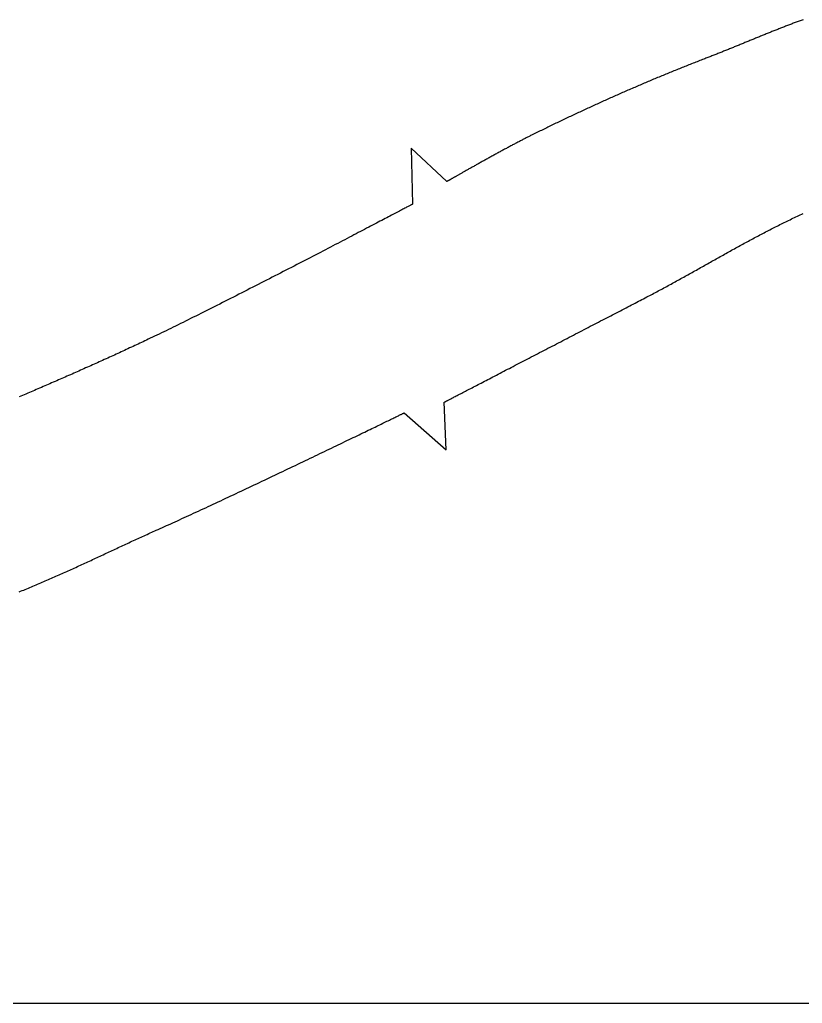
# Model space of a CAD drawing. Extents: x -91 to 271, y -72 to 72.
# Drawn here: x -18.82 to 17.27, y -67.5 to -22.15 of the extents above; entities that cross this region are included whole.
import ezdxf

# ---------------------------------------------------------------- set-up
doc = ezdxf.new("R2010")
doc.units = 0
doc.layers.get('0').update_dxf_attribs({"linetype": 'CONTINUOUS'})

# ---------------------------------------------------------------- blocks, each defined once
blk = doc.blocks.new('A$C4F693466')
at = {"color": 7}
for points in [[(5.282889, 1.092057), (6.988942, -0.849848), (4.788277, -0.75594)], [(-5.384667, -0.879973), (-6.921765, 0.769167), (-4.344017, 0.698116)]]:
    blk.add_lwpolyline(points, dxfattribs=at)
for points in [[(1.88761, 12.8929, 0), (1.92441, 12.9703, 0), (1.96114, 13.0478, 0), (1.99781, 13.1253, 0), (2.03442, 13.2028, 0), (2.07095, 13.2804, 0), (2.10742, 13.358, 0), (2.14383, 13.4356, 0), (2.18018, 13.5133, 0), (2.21646, 13.591, 0), (2.25268, 13.6687, 0), (2.28885, 13.7464, 0), (2.32495, 13.8242, 0), (2.36099, 13.902, 0), (2.39697, 13.9798, 0), (2.4329, 14.0577, 0), (2.46877, 14.1355, 0), (2.50459, 14.2134, 0), (2.54034, 14.2914, 0), (2.57605, 14.3693, 0), (2.6117, 14.4473, 0), (2.6473, 14.5253, 0), (2.68285, 14.6033, 0), (2.71834, 14.6814, 0), (2.75379, 14.7594, 0), (2.78919, 14.8375, 0), (2.82454, 14.9156, 0), (2.85984, 14.9938, 0), (2.89509, 15.0719, 0), (2.9303, 15.1501, 0), (2.96546, 15.2283, 0), (3.00057, 15.3065, 0), (3.03565, 15.3848, 0), (3.07068, 15.463, 0), (3.10566, 15.5413, 0), (3.14061, 15.6196, 0), (3.17552, 15.6979, 0), (3.21038, 15.7763, 0), (3.24521, 15.8546, 0), (3.28, 15.933, 0), (3.31475, 16.0114, 0), (3.34946, 16.0898, 0), (3.38414, 16.1682, 0), (3.41878, 16.2467, 0), (3.45339, 16.3251, 0), (3.48797, 16.4036, 0), (3.52251, 16.4821, 0), (3.55702, 16.5606, 0), (3.5915, 16.6391, 0), (3.62595, 16.7176, 0), (3.66037, 16.7962, 0), (3.69476, 16.8747, 0), (3.72912, 16.9533, 0), (3.76346, 17.0319, 0), (3.79777, 17.1104, 0), (3.83205, 17.1891, 0), (3.86631, 17.2677, 0), (3.90055, 17.3463, 0), (3.93476, 17.4249, 0), (3.96895, 17.5036, 0), (4.00312, 17.5822, 0), (4.03727, 17.6609, 0), (4.0714, 17.7396, 0), (4.10551, 17.8183, 0), (4.1396, 17.8969, 0), (4.17367, 17.9756, 0), (4.20773, 18.0544, 0), (4.24177, 18.1331, 0), (4.2758, 18.2118, 0), (4.30981, 18.2905, 0), (4.34381, 18.3693, 0), (4.37779, 18.448, 0), (4.41176, 18.5267, 0), (4.44573, 18.6055, 0), (4.47968, 18.6842, 0), (4.51362, 18.763, 0), (4.54755, 18.8418, 0)], [(13.532, 18.8462, 0), (13.5035, 18.7748, 0), (13.4748, 18.7034, 0), (13.446, 18.632, 0), (13.4171, 18.5607, 0), (13.388, 18.4894, 0), (13.3588, 18.4182, 0), (13.3295, 18.3471, 0), (13.3001, 18.2759, 0), (13.2705, 18.2049, 0), (13.2408, 18.1338, 0), (13.211, 18.0628, 0), (13.181, 17.9919, 0), (13.151, 17.921, 0), (13.1208, 17.8501, 0), (13.0905, 17.7793, 0), (13.0602, 17.7085, 0), (13.0297, 17.6377, 0), (12.9991, 17.567, 0), (12.9684, 17.4963, 0), (12.9376, 17.4257, 0), (12.9067, 17.355, 0), (12.8757, 17.2845, 0), (12.8447, 17.2139, 0), (12.8135, 17.1434, 0), (12.7823, 17.0729, 0), (12.751, 17.0024, 0), (12.7196, 16.932, 0), (12.6881, 16.8616, 0), (12.6566, 16.7912, 0), (12.6249, 16.7209, 0), (12.5932, 16.6506, 0), (12.5615, 16.5803, 0), (12.5297, 16.51, 0), (12.4978, 16.4398, 0), (12.4658, 16.3695, 0), (12.4338, 16.2993, 0), (12.4018, 16.2292, 0), (12.3696, 16.159, 0), (12.3375, 16.0889, 0), (12.3053, 16.0187, 0), (12.273, 15.9486, 0), (12.2407, 15.8785, 0), (12.2084, 15.8085, 0), (12.176, 15.7384, 0), (12.1436, 15.6683, 0), (12.1112, 15.5983, 0), (12.0787, 15.5283, 0), (12.0462, 15.4583, 0), (12.0137, 15.3883, 0), (11.9812, 15.3183, 0), (11.9486, 15.2483, 0), (11.916, 15.1783, 0), (11.8834, 15.1084, 0), (11.8508, 15.0384, 0), (11.8182, 14.9685, 0), (11.7856, 14.8985, 0), (11.753, 14.8286, 0), (11.7203, 14.7586, 0), (11.6877, 14.6887, 0), (11.6551, 14.6188, 0), (11.6225, 14.5488, 0), (11.5899, 14.4789, 0), (11.5573, 14.409, 0), (11.5247, 14.339, 0), (11.4921, 14.2691, 0), (11.4596, 14.1991, 0), (11.427, 14.1292, 0), (11.3945, 14.0592, 0), (11.362, 13.9893, 0), (11.3296, 13.9193, 0), (11.2972, 13.8493, 0), (11.2648, 13.7793, 0), (11.2324, 13.7094, 0), (11.2001, 13.6394, 0), (11.1678, 13.5693, 0), (11.1356, 13.4993, 0), (11.1034, 13.4293, 0), (11.0713, 13.3592, 0), (11.0392, 13.2892, 0), (11.0071, 13.2191, 0), (10.9751, 13.149, 0), (10.9432, 13.0789, 0), (10.9114, 13.0087, 0), (10.8796, 12.9386, 0), (10.8478, 12.8684, 0), (10.8162, 12.7982, 0), (10.7846, 12.728, 0), (10.7531, 12.6578, 0), (10.7216, 12.5875, 0), (10.6903, 12.5172, 0)], [(-4.34402, 0.698116, 0), (-4.34323, 0.699612, 0), (-4.34087, 0.704075, 0), (-4.33695, 0.711471, 0), (-4.33151, 0.721764, 0), (-4.32456, 0.73492, 0), (-4.31612, 0.750902, 0), (-4.3062, 0.769676, 0), (-4.29483, 0.791206, 0), (-4.28202, 0.815458, 0), (-4.2678, 0.842396, 0), (-4.25218, 0.871984, 0), (-4.23519, 0.904188, 0), (-4.21683, 0.938973, 0), (-4.19715, 0.976302, 0), (-4.17614, 1.01614, 0), (-4.15383, 1.05846, 0), (-4.13024, 1.10321, 0), (-4.10539, 1.15037, 0), (-4.0793, 1.1999, 0), (-4.05199, 1.25176, 0), (-4.02347, 1.30592, 0), (-3.99377, 1.36234, 0), (-3.96291, 1.42099, 0), (-3.9309, 1.48184, 0), (-3.89776, 1.54484, 0), (-3.86352, 1.60996, 0), (-3.82819, 1.67717, 0), (-3.79179, 1.74644, 0), (-3.75434, 1.81772, 0), (-3.71586, 1.89098, 0), (-3.67638, 1.96619, 0), (-3.6359, 2.04331, 0), (-3.59445, 2.12231, 0), (-3.55204, 2.20315, 0), (-3.5087, 2.28579, 0), (-3.46445, 2.3702, 0), (-3.41931, 2.45635, 0), (-3.37329, 2.5442, 0), (-3.32641, 2.63372, 0), (-3.27869, 2.72486, 0), (-3.23016, 2.8176, 0), (-3.18083, 2.91189, 0), (-3.13072, 3.00771, 0), (-3.07985, 3.10502, 0), (-3.02824, 3.20378, 0), (-2.97591, 3.30396, 0), (-2.92288, 3.40553, 0), (-2.86916, 3.50844, 0), (-2.81478, 3.61266, 0), (-2.75976, 3.71817, 0), (-2.70411, 3.82491, 0), (-2.64785, 3.93286, 0), (-2.59101, 4.04198, 0), (-2.5336, 4.15224, 0), (-2.47565, 4.2636, 0), (-2.41716, 4.37603, 0), (-2.35817, 4.48948, 0), (-2.29869, 4.60394, 0), (-2.23873, 4.71935, 0), (-2.17832, 4.83569, 0), (-2.11749, 4.95292, 0), (-2.05623, 5.071, 0), (-1.99459, 5.1899, 0), (-1.93257, 5.30959, 0), (-1.87019, 5.43003, 0), (-1.80748, 5.55118, 0), (-1.74446, 5.67301, 0), (-1.68113, 5.79548, 0), (-1.61753, 5.91856, 0), (-1.55367, 6.04221, 0), (-1.48957, 6.1664, 0), (-1.42525, 6.2911, 0), (-1.36072, 6.41626, 0), (-1.29602, 6.54185, 0), (-1.23115, 6.66784, 0), (-1.16614, 6.7942, 0), (-1.10101, 6.92087, 0), (-1.03577, 7.04784, 0), (-0.970451, 7.17507, 0), (-0.905062, 7.30252, 0), (-0.839627, 7.43015, 0), (-0.774164, 7.55793, 0), (-0.708692, 7.68583, 0), (-0.643232, 7.81381, 0), (-0.577802, 7.94183, 0), (-0.512422, 8.06987, 0), (-0.44711, 8.19787, 0), (-0.381887, 8.32582, 0), (-0.316771, 8.45367, 0), (-0.251782, 8.58139, 0), (-0.186938, 8.70894, 0), (-0.12226, 8.83629, 0), (-0.057767, 8.96341, 0), (0.006523, 9.09025, 0), (0.070589, 9.21678, 0), (0.134414, 9.34297, 0), (0.197976, 9.46879, 0), (0.261258, 9.59419, 0), (0.324239, 9.71914, 0), (0.386902, 9.84361, 0), (0.449225, 9.96756, 0), (0.51119, 10.091, 0), (0.572779, 10.2138, 0), (0.63397, 10.3359, 0), (0.694746, 10.4575, 0), (0.755087, 10.5783, 0), (0.814973, 10.6984, 0), (0.874386, 10.8177, 0), (0.933306, 10.9363, 0), (0.991714, 11.054, 0), (1.04959, 11.1708, 0), (1.10692, 11.2867, 0), (1.16367, 11.4017, 0), (1.21984, 11.5157, 0), (1.27539, 11.6287, 0), (1.33032, 11.7406, 0), (1.38461, 11.8515, 0), (1.43822, 11.9612, 0), (1.49116, 12.0698, 0), (1.54338, 12.1772, 0), (1.59488, 12.2834, 0), (1.64564, 12.3883, 0), (1.69564, 12.492, 0), (1.74485, 12.5943, 0), (1.79326, 12.6952, 0), (1.84085, 12.7948, 0), (1.88761, 12.8929, 0)], [(10.6903, 12.5172, 0), (10.6494, 12.4256, 0), (10.6078, 12.3327, 0), (10.5655, 12.2384, 0), (10.5225, 12.1428, 0), (10.4789, 12.046, 0), (10.4345, 11.948, 0), (10.3896, 11.8488, 0), (10.344, 11.7484, 0), (10.2979, 11.6469, 0), (10.2511, 11.5443, 0), (10.2038, 11.4406, 0), (10.1559, 11.336, 0), (10.1075, 11.2303, 0), (10.0586, 11.1237, 0), (10.0092, 11.0162, 0), (9.95925, 10.9077, 0), (9.90886, 10.7984, 0), (9.85802, 10.6883, 0), (9.80674, 10.5774, 0), (9.75504, 10.4658, 0), (9.70294, 10.3534, 0), (9.65046, 10.2403, 0), (9.5976, 10.1266, 0), (9.54439, 10.0122, 0), (9.49084, 9.89729, 0), (9.43697, 9.78178, 0), (9.38279, 9.66575, 0), (9.32833, 9.54922, 0), (9.2736, 9.43223, 0), (9.21862, 9.31482, 0), (9.1634, 9.19701, 0), (9.10795, 9.07885, 0), (9.05231, 8.96035, 0), (8.99647, 8.84156, 0), (8.94047, 8.72252, 0), (8.88431, 8.60324, 0), (8.82801, 8.48377, 0), (8.77159, 8.36413, 0), (8.71507, 8.24437, 0), (8.65846, 8.12451, 0), (8.60178, 8.00459, 0), (8.54504, 7.88464, 0), (8.48827, 7.7647, 0), (8.43147, 7.64479, 0), (8.37467, 7.52495, 0), (8.31788, 7.40522, 0), (8.26112, 7.28562, 0), (8.2044, 7.16619, 0), (8.14775, 7.04697, 0), (8.09117, 6.92798, 0), (8.03469, 6.80925, 0), (7.97832, 6.69084, 0), (7.92208, 6.57275, 0), (7.86598, 6.45503, 0), (7.81004, 6.33772, 0), (7.75429, 6.22084, 0), (7.69872, 6.10442, 0), (7.64337, 5.98851, 0), (7.58824, 5.87313, 0), (7.53336, 5.75832, 0), (7.47874, 5.64411, 0), (7.4244, 5.53053, 0), (7.37035, 5.41762, 0), (7.31661, 5.3054, 0), (7.2632, 5.19392, 0), (7.21014, 5.08321, 0), (7.15743, 4.97329, 0), (7.1051, 4.8642, 0), (7.05317, 4.75598, 0), (7.00164, 4.64866, 0), (6.95054, 4.54227, 0), (6.89989, 4.43684, 0), (6.84969, 4.33241, 0), (6.79998, 4.22901, 0), (6.75075, 4.12668, 0), (6.70204, 4.02544, 0), (6.65385, 3.92533, 0), (6.60621, 3.82638, 0), (6.55912, 3.72863, 0), (6.51261, 3.63211, 0), (6.4667, 3.53685, 0), (6.42139, 3.44288, 0), (6.37671, 3.35025, 0), (6.33268, 3.25897, 0), (6.2893, 3.16909, 0), (6.2466, 3.08064, 0), (6.20459, 2.99365, 0), (6.16329, 2.90815, 0), (6.12272, 2.82418, 0), (6.08289, 2.74177, 0), (6.04382, 2.66096, 0), (6.00552, 2.58177, 0), (5.96802, 2.50424, 0), (5.93132, 2.4284, 0), (5.89545, 2.35429, 0), (5.86043, 2.28193, 0), (5.82626, 2.21137, 0), (5.79296, 2.14264, 0), (5.76056, 2.07576, 0), (5.72907, 2.01077, 0), (5.6985, 1.94771, 0), (5.66888, 1.8866, 0), (5.64021, 1.82749, 0), (5.61252, 1.7704, 0), (5.58582, 1.71537, 0), (5.56013, 1.66243, 0), (5.53546, 1.61161, 0), (5.51183, 1.56294, 0), (5.48926, 1.51647, 0), (5.46777, 1.47222, 0), (5.44737, 1.43022, 0), (5.42807, 1.39051, 0), (5.4099, 1.35313, 0), (5.39287, 1.31809, 0), (5.377, 1.28545, 0), (5.36231, 1.25523, 0), (5.3488, 1.22746, 0), (5.3365, 1.20218, 0), (5.32543, 1.17942, 0), (5.31559, 1.15922, 0), (5.30702, 1.1416, 0), (5.29971, 1.1266, 0), (5.2937, 1.11425, 0), (5.289, 1.10459, 0), (5.28561, 1.09765, 0), (5.28357, 1.09346, 0), (5.28289, 1.09206, 0)], [(-7.56696, -4.87549, 0), (-7.55097, -4.8431, 0), (-7.53467, -4.81024, 0), (-7.51808, -4.77693, 0), (-7.50119, -4.74318, 0), (-7.48402, -4.70901, 0), (-7.46656, -4.67442, 0), (-7.44884, -4.63942, 0), (-7.43085, -4.60403, 0), (-7.41261, -4.56826, 0), (-7.39411, -4.53212, 0), (-7.37537, -4.49562, 0), (-7.35639, -4.45877, 0), (-7.33718, -4.42159, 0), (-7.31775, -4.38408, 0), (-7.2981, -4.34625, 0), (-7.27824, -4.30813, 0), (-7.25818, -4.26972, 0), (-7.23792, -4.23102, 0), (-7.21747, -4.19206, 0), (-7.19684, -4.15285, 0), (-7.17604, -4.11339, 0), (-7.15507, -4.07369, 0), (-7.13394, -4.03378, 0), (-7.11265, -3.99365, 0), (-7.09121, -3.95333, 0), (-7.06963, -3.91282, 0), (-7.04792, -3.87213, 0), (-7.02609, -3.83128, 0), (-7.00413, -3.79027, 0), (-6.98206, -3.74912, 0), (-6.95988, -3.70785, 0), (-6.93761, -3.66645, 0), (-6.91524, -3.62495, 0), (-6.89278, -3.58335, 0), (-6.87025, -3.54167, 0), (-6.84765, -3.49991, 0), (-6.82498, -3.4581, 0), (-6.80225, -3.41623, 0), (-6.77947, -3.37432, 0), (-6.75665, -3.33239, 0), (-6.73379, -3.29044, 0), (-6.7109, -3.24849, 0), (-6.68798, -3.20654, 0), (-6.66505, -3.16462, 0), (-6.64211, -3.12272, 0), (-6.61917, -3.08087, 0), (-6.59623, -3.03906, 0), (-6.5733, -2.99733, 0), (-6.55039, -2.95567, 0), (-6.5275, -2.91409, 0), (-6.50465, -2.87262, 0), (-6.48183, -2.83125, 0), (-6.45906, -2.79001, 0), (-6.43634, -2.7489, 0), (-6.41368, -2.70793, 0), (-6.39109, -2.66712, 0), (-6.36857, -2.62648, 0), (-6.34613, -2.58601, 0), (-6.32378, -2.54574, 0), (-6.30152, -2.50567, 0), (-6.27936, -2.46581, 0), (-6.2573, -2.42618, 0), (-6.23537, -2.38678, 0), (-6.21355, -2.34763, 0), (-6.19186, -2.30874, 0), (-6.17031, -2.27011, 0), (-6.1489, -2.23178, 0), (-6.12764, -2.19373, 0), (-6.10653, -2.15599, 0), (-6.08559, -2.11856, 0), (-6.06481, -2.08147, 0), (-6.04421, -2.04471, 0), (-6.0238, -2.0083, 0), (-6.00357, -1.97225, 0), (-5.98355, -1.93658, 0), (-5.96372, -1.90129, 0), (-5.94411, -1.8664, 0), (-5.92471, -1.83192, 0), (-5.90554, -1.79786, 0), (-5.8866, -1.76422, 0), (-5.8679, -1.73103, 0), (-5.84945, -1.69829, 0), (-5.83125, -1.66602, 0), (-5.8133, -1.63422, 0), (-5.79562, -1.60291, 0), (-5.77822, -1.5721, 0), (-5.76109, -1.5418, 0), (-5.74426, -1.51203, 0), (-5.72771, -1.48278, 0), (-5.71147, -1.45408, 0), (-5.69553, -1.42594, 0), (-5.67991, -1.39837, 0), (-5.66461, -1.37137, 0), (-5.64963, -1.34497, 0), (-5.63499, -1.31917, 0), (-5.6207, -1.29398, 0), (-5.60675, -1.26942, 0), (-5.59316, -1.24549, 0), (-5.57993, -1.22221, 0), (-5.56707, -1.19959, 0), (-5.55458, -1.17765, 0), (-5.54248, -1.15638, 0), (-5.53077, -1.13581, 0), (-5.51946, -1.11594, 0), (-5.50855, -1.09679, 0), (-5.49805, -1.07837, 0), (-5.48797, -1.06069, 0), (-5.47831, -1.04376, 0), (-5.46908, -1.02759, 0), (-5.4603, -1.01219, 0), (-5.45195, -0.997583, 0), (-5.44407, -0.98377, 0), (-5.43663, -0.970766, 0), (-5.42967, -0.958581, 0), (-5.42318, -0.947227, 0), (-5.41717, -0.936716, 0), (-5.41164, -0.927059, 0), (-5.40661, -0.918267, 0), (-5.40208, -0.910352, 0), (-5.39805, -0.903325, 0), (-5.39454, -0.897199, 0), (-5.39155, -0.891983, 0), (-5.38909, -0.88769, 0), (-5.38717, -0.884331, 0), (-5.38578, -0.881918, 0), (-5.38495, -0.880461, 0), (-5.38467, -0.879973, 0)], [(4.78828, -0.75594, 0), (4.78768, -0.757095, 0), (4.78589, -0.760539, 0), (4.78293, -0.766247, 0), (4.7788, -0.774191, 0), (4.77353, -0.784343, 0), (4.76713, -0.796675, 0), (4.75961, -0.811162, 0), (4.75099, -0.827774, 0), (4.74128, -0.846486, 0), (4.73049, -0.867268, 0), (4.71864, -0.890095, 0), (4.70575, -0.914939, 0), (4.69182, -0.941772, 0), (4.67687, -0.970566, 0), (4.66092, -1.0013, 0), (4.64398, -1.03393, 0), (4.62606, -1.06845, 0), (4.60718, -1.10482, 0), (4.58736, -1.14301, 0), (4.5666, -1.183, 0), (4.54492, -1.22476, 0), (4.52234, -1.26827, 0), (4.49887, -1.31349, 0), (4.47452, -1.3604, 0), (4.44931, -1.40897, 0), (4.42325, -1.45917, 0), (4.39636, -1.51098, 0), (4.36865, -1.56437, 0), (4.34013, -1.61931, 0), (4.31082, -1.67577, 0), (4.28074, -1.73373, 0), (4.24989, -1.79316, 0), (4.2183, -1.85403, 0), (4.18597, -1.91631, 0), (4.15292, -1.97998, 0), (4.11916, -2.04501, 0), (4.08471, -2.11138, 0), (4.04959, -2.17905, 0), (4.0138, -2.24799, 0), (3.97737, -2.31819, 0), (3.9403, -2.38961, 0), (3.9026, -2.46222, 0), (3.86431, -2.53601, 0), (3.82542, -2.61093, 0), (3.78595, -2.68697, 0), (3.74592, -2.76409, 0), (3.70534, -2.84227, 0), (3.66422, -2.92148, 0), (3.62259, -3.0017, 0), (3.58044, -3.08289, 0), (3.53781, -3.16503, 0), (3.49469, -3.2481, 0), (3.45111, -3.33205, 0), (3.40709, -3.41688, 0), (3.36262, -3.50254, 0), (3.31774, -3.58902, 0), (3.27244, -3.67628, 0), (3.22676, -3.7643, 0), (3.18069, -3.85305, 0), (3.13426, -3.9425, 0), (3.08748, -4.03262, 0), (3.04037, -4.1234, 0), (2.99293, -4.21479, 0), (2.94518, -4.30678, 0), (2.89714, -4.39934, 0), (2.84882, -4.49243, 0), (2.80024, -4.58603, 0), (2.7514, -4.68012, 0), (2.70233, -4.77466, 0), (2.65304, -4.86963, 0), (2.60353, -4.96501, 0), (2.55384, -5.06076, 0), (2.50396, -5.15685, 0), (2.45392, -5.25326, 0), (2.40372, -5.34997, 0), (2.35339, -5.44694, 0), (2.30293, -5.54415, 0), (2.25237, -5.64157, 0), (2.20171, -5.73917, 0), (2.15097, -5.83692, 0), (2.10017, -5.93481, 0), (2.04931, -6.03279, 0), (1.99842, -6.13085, 0), (1.9475, -6.22895, 0), (1.89657, -6.32707, 0), (1.84565, -6.42519, 0), (1.79475, -6.52326, 0), (1.74387, -6.62127, 0), (1.69305, -6.71919, 0), (1.64229, -6.817, 0), (1.5916, -6.91465, 0), (1.54101, -7.01213, 0), (1.49052, -7.10942, 0), (1.44015, -7.20647, 0), (1.38991, -7.30327, 0), (1.33981, -7.39978, 0), (1.28988, -7.49599, 0), (1.24012, -7.59186, 0), (1.19056, -7.68736, 0), (1.14119, -7.78247, 0), (1.09205, -7.87716, 0), (1.04314, -7.9714, 0), (0.994469, -8.06517, 0), (0.946063, -8.15844, 0), (0.897931, -8.25118, 0), (0.850089, -8.34336, 0), (0.80255, -8.43496, 0), (0.755329, -8.52594, 0), (0.708439, -8.61629, 0), (0.661895, -8.70597, 0), (0.615712, -8.79496, 0), (0.569902, -8.88323, 0), (0.524481, -8.97075, 0), (0.479463, -9.05749, 0), (0.434862, -9.14343, 0), (0.390692, -9.22854, 0), (0.346967, -9.31279, 0), (0.303702, -9.39616, 0), (0.26091, -9.47862, 0), (0.218607, -9.56013, 0), (0.176806, -9.64068, 0), (0.135521, -9.72023, 0), (0.094767, -9.79876, 0), (0.054558, -9.87624, 0), (0.014908, -9.95265, 0), (-0.024169, -10.028, 0), (-0.062659, -10.1021, 0)], [(-11.0311, -12.7363, 0), (-11.0068, -12.6731, 0), (-10.9824, -12.61, 0), (-10.958, -12.5469, 0), (-10.9335, -12.4839, 0), (-10.909, -12.4208, 0), (-10.8845, -12.3578, 0), (-10.8598, -12.2948, 0), (-10.8352, -12.2318, 0), (-10.8104, -12.1689, 0), (-10.7857, -12.1059, 0), (-10.7608, -12.043, 0), (-10.736, -11.9801, 0), (-10.711, -11.9172, 0), (-10.686, -11.8543, 0), (-10.661, -11.7915, 0), (-10.6359, -11.7287, 0), (-10.6108, -11.6658, 0), (-10.5856, -11.6031, 0), (-10.5603, -11.5403, 0), (-10.535, -11.4775, 0), (-10.5097, -11.4148, 0), (-10.4843, -11.3521, 0), (-10.4589, -11.2894, 0), (-10.4334, -11.2267, 0), (-10.4078, -11.1641, 0), (-10.3822, -11.1015, 0), (-10.3566, -11.0389, 0), (-10.3309, -10.9763, 0), (-10.3052, -10.9137, 0), (-10.2794, -10.8511, 0), (-10.2535, -10.7886, 0), (-10.2276, -10.7261, 0), (-10.2017, -10.6636, 0), (-10.1757, -10.6011, 0), (-10.1497, -10.5387, 0), (-10.1236, -10.4763, 0), (-10.0975, -10.4138, 0), (-10.0713, -10.3514, 0), (-10.0451, -10.2891, 0), (-10.0188, -10.2267, 0), (-9.99246, -10.1644, 0), (-9.96609, -10.1021, 0), (-9.93967, -10.0398, 0), (-9.9132, -9.97749, 0), (-9.88669, -9.91523, 0), (-9.86013, -9.85299, 0), (-9.83353, -9.79077, 0), (-9.80687, -9.72858, 0), (-9.78018, -9.6664, 0), (-9.75343, -9.60423, 0), (-9.72664, -9.54209, 0), (-9.6998, -9.47997, 0), (-9.67292, -9.41787, 0), (-9.64599, -9.35579, 0), (-9.61902, -9.29372, 0), (-9.592, -9.23168, 0), (-9.56493, -9.16965, 0), (-9.53782, -9.10765, 0), (-9.51067, -9.04566, 0), (-9.48347, -8.9837, 0), (-9.45623, -8.92175, 0), (-9.42894, -8.85982, 0), (-9.4016, -8.79791, 0), (-9.37423, -8.73602, 0), (-9.34681, -8.67415, 0), (-9.31934, -8.6123, 0), (-9.29183, -8.55047, 0), (-9.26428, -8.48866, 0), (-9.23669, -8.42686, 0), (-9.20905, -8.36509, 0), (-9.18137, -8.30333, 0), (-9.15364, -8.2416, 0), (-9.12587, -8.17988, 0), (-9.09806, -8.11819, 0), (-9.07021, -8.05651, 0), (-9.04231, -7.99485, 0), (-9.01438, -7.93321, 0), (-8.9864, -7.87159, 0), (-8.95838, -7.80999, 0), (-8.93031, -7.74841, 0), (-8.90221, -7.68684, 0), (-8.87406, -7.6253, 0), (-8.84587, -7.56378, 0), (-8.81764, -7.50227, 0), (-8.78937, -7.44079, 0), (-8.76106, -7.37932, 0), (-8.73271, -7.31787, 0), (-8.70432, -7.25644, 0), (-8.67589, -7.19503, 0), (-8.64741, -7.13364, 0), (-8.6189, -7.07227, 0), (-8.59035, -7.01092, 0), (-8.56175, -6.94958, 0), (-8.53312, -6.88827, 0), (-8.50445, -6.82697, 0), (-8.47574, -6.76569, 0), (-8.44699, -6.70444, 0), (-8.4182, -6.6432, 0), (-8.38937, -6.58198, 0), (-8.3605, -6.52078, 0), (-8.3316, -6.4596, 0), (-8.30265, -6.39843, 0), (-8.27367, -6.33729, 0), (-8.24465, -6.27616, 0), (-8.21559, -6.21506, 0), (-8.18649, -6.15397, 0), (-8.15735, -6.0929, 0), (-8.12818, -6.03185, 0), (-8.09897, -5.97082, 0), (-8.06972, -5.90981, 0), (-8.04044, -5.84882, 0), (-8.01112, -5.78785, 0), (-7.98176, -5.72689, 0), (-7.95236, -5.66595, 0), (-7.92293, -5.60504, 0), (-7.89347, -5.54414, 0), (-7.86396, -5.48326, 0), (-7.83442, -5.4224, 0), (-7.80484, -5.36156, 0), (-7.77523, -5.30073, 0), (-7.74558, -5.23993, 0), (-7.7159, -5.17914, 0), (-7.68618, -5.11838, 0), (-7.65643, -5.05763, 0), (-7.62664, -4.9969, 0), (-7.59682, -4.93619, 0), (-7.56696, -4.87549, 0)], [(-0.062659, -10.1021, 0), (-0.096905, -10.168, 0), (-0.131254, -10.2338, 0), (-0.165704, -10.2996, 0), (-0.200252, -10.3653, 0), (-0.234896, -10.431, 0), (-0.269634, -10.4966, 0), (-0.304462, -10.5622, 0), (-0.339379, -10.6278, 0), (-0.374382, -10.6933, 0), (-0.409468, -10.7588, 0), (-0.444635, -10.8242, 0), (-0.47988, -10.8897, 0), (-0.515201, -10.955, 0), (-0.550596, -11.0204, 0), (-0.586061, -11.0857, 0), (-0.621595, -11.151, 0), (-0.657195, -11.2162, 0), (-0.692857, -11.2814, 0), (-0.728581, -11.3466, 0), (-0.764363, -11.4118, 0), (-0.800201, -11.4769, 0), (-0.836092, -11.542, 0), (-0.872034, -11.6071, 0), (-0.908025, -11.6722, 0), (-0.944061, -11.7372, 0), (-0.98014, -11.8023, 0), (-1.01626, -11.8673, 0), (-1.05242, -11.9323, 0), (-1.08861, -11.9972, 0), (-1.12484, -12.0622, 0), (-1.1611, -12.1272, 0), (-1.19739, -12.1921, 0), (-1.2337, -12.257, 0), (-1.27004, -12.3219, 0), (-1.30639, -12.3868, 0), (-1.34277, -12.4517, 0), (-1.37916, -12.5166, 0), (-1.41556, -12.5815, 0), (-1.45198, -12.6464, 0), (-1.4884, -12.7112, 0), (-1.52483, -12.7761, 0), (-1.56126, -12.841, 0), (-1.59769, -12.9058, 0), (-1.63412, -12.9707, 0), (-1.67055, -13.0356, 0), (-1.70697, -13.1004, 0), (-1.74338, -13.1653, 0), (-1.77978, -13.2302, 0), (-1.81617, -13.2951, 0), (-1.85253, -13.36, 0), (-1.88888, -13.4249, 0), (-1.92521, -13.4898, 0), (-1.96151, -13.5547, 0), (-1.99779, -13.6197, 0), (-2.03404, -13.6846, 0), (-2.07025, -13.7496, 0), (-2.10643, -13.8146, 0), (-2.14258, -13.8796, 0), (-2.17868, -13.9446, 0), (-2.21474, -14.0096, 0), (-2.25076, -14.0747, 0), (-2.28673, -14.1397, 0), (-2.32266, -14.2048, 0), (-2.35853, -14.27, 0), (-2.39434, -14.3351, 0), (-2.4301, -14.4003, 0), (-2.4658, -14.4655, 0), (-2.50144, -14.5307, 0), (-2.53701, -14.596, 0), (-2.57252, -14.6613, 0), (-2.60796, -14.7266, 0), (-2.64333, -14.792, 0), (-2.67862, -14.8573, 0), (-2.71383, -14.9228, 0), (-2.74897, -14.9882, 0), (-2.78402, -15.0537, 0), (-2.81899, -15.1193, 0), (-2.85387, -15.1848, 0), (-2.88867, -15.2505, 0), (-2.92337, -15.3161, 0), (-2.95797, -15.3818, 0), (-2.99248, -15.4476, 0), (-3.0269, -15.5134, 0), (-3.0612, -15.5792, 0), (-3.09541, -15.6451, 0), (-3.12951, -15.711, 0), (-3.16349, -15.777, 0), (-3.19737, -15.843, 0), (-3.23113, -15.9091, 0), (-3.26478, -15.9753, 0), (-3.2983, -16.0415, 0), (-3.33171, -16.1077, 0), (-3.36499, -16.174, 0), (-3.39814, -16.2404, 0), (-3.43116, -16.3068, 0), (-3.46405, -16.3733, 0), (-3.49681, -16.4399, 0), (-3.52943, -16.5065, 0), (-3.56191, -16.5731, 0), (-3.59425, -16.6399, 0), (-3.62644, -16.7067, 0), (-3.65849, -16.7736, 0), (-3.69039, -16.8405, 0), (-3.72213, -16.9075, 0), (-3.75373, -16.9746, 0), (-3.78516, -17.0417, 0), (-3.81644, -17.109, 0), (-3.84755, -17.1763, 0), (-3.8785, -17.2436, 0), (-3.90928, -17.3111, 0)], [(-12.8471, -17.307, 0), (-12.8305, -17.2616, 0), (-12.8139, -17.2163, 0), (-12.7972, -17.171, 0), (-12.7805, -17.1258, 0), (-12.7637, -17.0806, 0), (-12.7468, -17.0354, 0), (-12.7299, -16.9903, 0), (-12.713, -16.9452, 0), (-12.696, -16.9001, 0), (-12.679, -16.8551, 0), (-12.662, -16.8101, 0), (-12.6448, -16.7651, 0), (-12.6277, -16.7202, 0), (-12.6105, -16.6753, 0), (-12.5933, -16.6304, 0), (-12.576, -16.5855, 0), (-12.5587, -16.5407, 0), (-12.5413, -16.4959, 0), (-12.5239, -16.4511, 0), (-12.5065, -16.4064, 0), (-12.489, -16.3617, 0), (-12.4715, -16.317, 0), (-12.454, -16.2723, 0), (-12.4364, -16.2276, 0), (-12.4188, -16.183, 0), (-12.4012, -16.1384, 0), (-12.3835, -16.0938, 0), (-12.3658, -16.0492, 0), (-12.3481, -16.0046, 0), (-12.3303, -15.9601, 0), (-12.3126, -15.9155, 0), (-12.2947, -15.871, 0), (-12.2769, -15.8265, 0), (-12.2591, -15.782, 0), (-12.2412, -15.7375, 0), (-12.2233, -15.693, 0), (-12.2053, -15.6486, 0), (-12.1874, -15.6041, 0), (-12.1694, -15.5596, 0), (-12.1514, -15.5152, 0), (-12.1334, -15.4708, 0), (-12.1154, -15.4263, 0), (-12.0973, -15.3819, 0), (-12.0792, -15.3375, 0), (-12.0612, -15.2931, 0), (-12.0431, -15.2486, 0), (-12.025, -15.2042, 0), (-12.0068, -15.1598, 0), (-11.9887, -15.1154, 0), (-11.9705, -15.071, 0), (-11.9524, -15.0265, 0), (-11.9342, -14.9821, 0), (-11.916, -14.9377, 0), (-11.8978, -14.8932, 0), (-11.8796, -14.8488, 0), (-11.8614, -14.8043, 0), (-11.8432, -14.7599, 0), (-11.825, -14.7154, 0), (-11.8068, -14.6709, 0), (-11.7886, -14.6264, 0), (-11.7703, -14.5819, 0), (-11.7521, -14.5374, 0), (-11.7339, -14.4929, 0), (-11.7156, -14.4483, 0), (-11.6974, -14.4038, 0), (-11.6792, -14.3592, 0), (-11.661, -14.3146, 0), (-11.6427, -14.27, 0), (-11.6245, -14.2254, 0), (-11.6063, -14.1807, 0), (-11.5881, -14.136, 0), (-11.5699, -14.0913, 0), (-11.5517, -14.0466, 0), (-11.5335, -14.0019, 0), (-11.5154, -13.9571, 0), (-11.4972, -13.9123, 0), (-11.479, -13.8675, 0), (-11.4609, -13.8227, 0), (-11.4428, -13.7778, 0), (-11.4246, -13.7329, 0), (-11.4065, -13.688, 0), (-11.3884, -13.6431, 0), (-11.3704, -13.5981, 0), (-11.3523, -13.5531, 0), (-11.3343, -13.508, 0), (-11.3163, -13.4629, 0), (-11.2983, -13.4178, 0), (-11.2803, -13.3726, 0), (-11.2623, -13.3275, 0), (-11.2444, -13.2822, 0), (-11.2264, -13.237, 0), (-11.2086, -13.1917, 0), (-11.1907, -13.1463, 0), (-11.1728, -13.1009, 0), (-11.155, -13.0555, 0), (-11.1372, -13.01, 0), (-11.1195, -12.9645, 0), (-11.1017, -12.919, 0), (-11.084, -12.8733, 0), (-11.0663, -12.8277, 0), (-11.0487, -12.782, 0), (-11.0311, -12.7363, 0)]]:
    blk.add_polyline3d(points, dxfattribs=at)

msp = doc.modelspace()

# ---------------------------------------------------------------- linework, layer by layer
msp.add_line((-76, -67.5), (76, -67.5))

# ---------------------------------------------------------------- block references
at = {"xscale": -1, "rotation": 90}
msp.add_blockref('A$C4F693466', (0, -35), dxfattribs=at)

doc.saveas('drawing.dxf')
